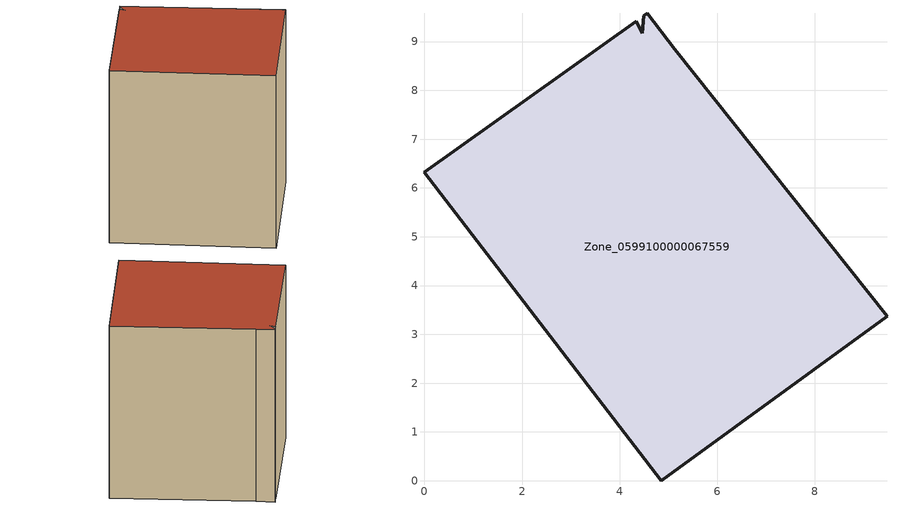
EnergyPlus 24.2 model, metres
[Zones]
Zone_0599100000067559
 floor ground (C_G): 0,6.33 4.34,9.42 4.46,9.17 4.49,9.53 4.57,9.58 5.13,8.84 9.48,3.37 4.85,0 z0
 wall outside (C_F): 4.85,0 9.48,3.37 5.13,8.84 4.57,9.58 4.49,9.53 4.46,9.17 4.34,9.42 0,6.33 4.85,0 z0:9.82
 roof outside (C_R): 4.34,9.42 0,6.33 4.85,0 9.48,3.37 5.13,8.84 4.57,9.58 4.49,9.53 4.46,9.17 z9.82
[BUILDING]
Pand.0599100000067559: North Axis=0; Terrain=City; Loads Convergence Tolerance Value=0.04; Temperature Convergence Tolerance Value=0.4; Solar Distribution=FullExterior; Maximum Number of Warmup Days=25; Minimum Number of Warmup Days=1
[Site:Location]
Rotterdam.The.Hague.AP_ZH_NLD Design_Conditions: Latitude=51.96; Longitude=4.45; Time Zone=1; Elevation=-4.5
[SITE:GROUNDTEMPERATURE:BUILDINGSURFACE]
18, 18, 18, 18, 18, 18, 18, 18, 18, 18, 18, 18
[MATERIAL] Thermal Absorptance=0.9; Solar Absorptance=0.7; Visible Absorptance=0.7
Name | Roughness | Thickness | Conductivity | Density | Specific Heat
G.TI.1946 | MediumSmooth | 0.15 | 1 | 540 | 1210
F.TI.1946 | Rough | 0.3 | 0.857143 | 1920 | 840
R.TI.1946 | MediumRough | 0.2 | 0.1 | 1500 | 1000
[CONSTRUCTION]
C_G: G.TI.1946
C_F: F.TI.1946
C_R: R.TI.1946
[ZONE]
Zone_0599100000067559: Type=1; Multiplier=1; Ceiling Height=Autocalculate; Volume=Autocalculate; Floor Area=autocalculate; Part of Total Floor Area=Yes
[ZONEINFILTRATION:DESIGNFLOWRATE]
Infil_Zone_0599100000067559: Zone or ZoneList or Space or SpaceList=Zone_0599100000067559; Schedule=AlwaysOn; Design Flow Rate Calculation Method=Flow/Area; Flow Rate per Floor Area=0.003; Constant Term Coefficient=1; Temperature Term Coefficient=0; Velocity Term Coefficient=0; Velocity Squared Term Coefficient=0
[HVACTEMPLATE:ZONE:IDEALLOADSAIRSYSTEM]
Zone_0599100000067559: Maximum Heating Supply Air Temperature=50; Minimum Cooling Supply Air Temperature=13; Maximum Heating Supply Air Humidity Ratio=0.0156; Minimum Cooling Supply Air Humidity Ratio=0.0077; Heating Limit=NoLimit; Cooling Limit=NoLimit; Dehumidification Control Type=ConstantSensibleHeatRatio; Cooling Sensible Heat Ratio=0.7; Dehumidification Setpoint=60; Humidification Control Type=None; Humidification Setpoint=30; Outdoor Air Method=None; Outdoor Air Flow Rate per Person=0.00944; Outdoor Air Flow Rate per Zone Floor Area=0; Outdoor Air Flow Rate per Zone=0; Demand Controlled Ventilation Type=None; Outdoor Air Economizer Type=NoEconomizer; Heat Recovery Type=None; Sensible Heat Recovery Effectiveness=0.7; Latent Heat Recovery Effectiveness=0.65
[ZONECONTROL:THERMOSTAT]
ThermostatControl_Zone_0599100000067559: Zone or ZoneList=Zone_0599100000067559; Control Type Schedule=DualSetpointControlType; Control 1=Thermostat_Zone_0599100000067559; Temperature Difference Between Cutout And Setpoint=0
[THERMOSTATSETPOINT:DUALSETPOINT]
Thermostat_Zone_0599100000067559: Heating Setpoint Temperature Schedule=HeatingSetpoint_Zone_0599100000067559; Cooling Setpoint Temperature Schedule=CoolingSetpoint_Zone_0599100000067559
[SCHEDULE:COMPACT]
HeatingSetpoint_Zone_0599100000067559: Through: 12/31, For: AllDays, Until: 24:00, 21
CoolingSetpoint_Zone_0599100000067559: Through: 12/31, For: AllDays, Until: 24:00, 24
DualSetpointControlType: Through: 12/31, For: AllDays, Until: 24:00, 4
AlwaysOn: Through: 12/31, For: AllDays, Until: 24:00, 1
